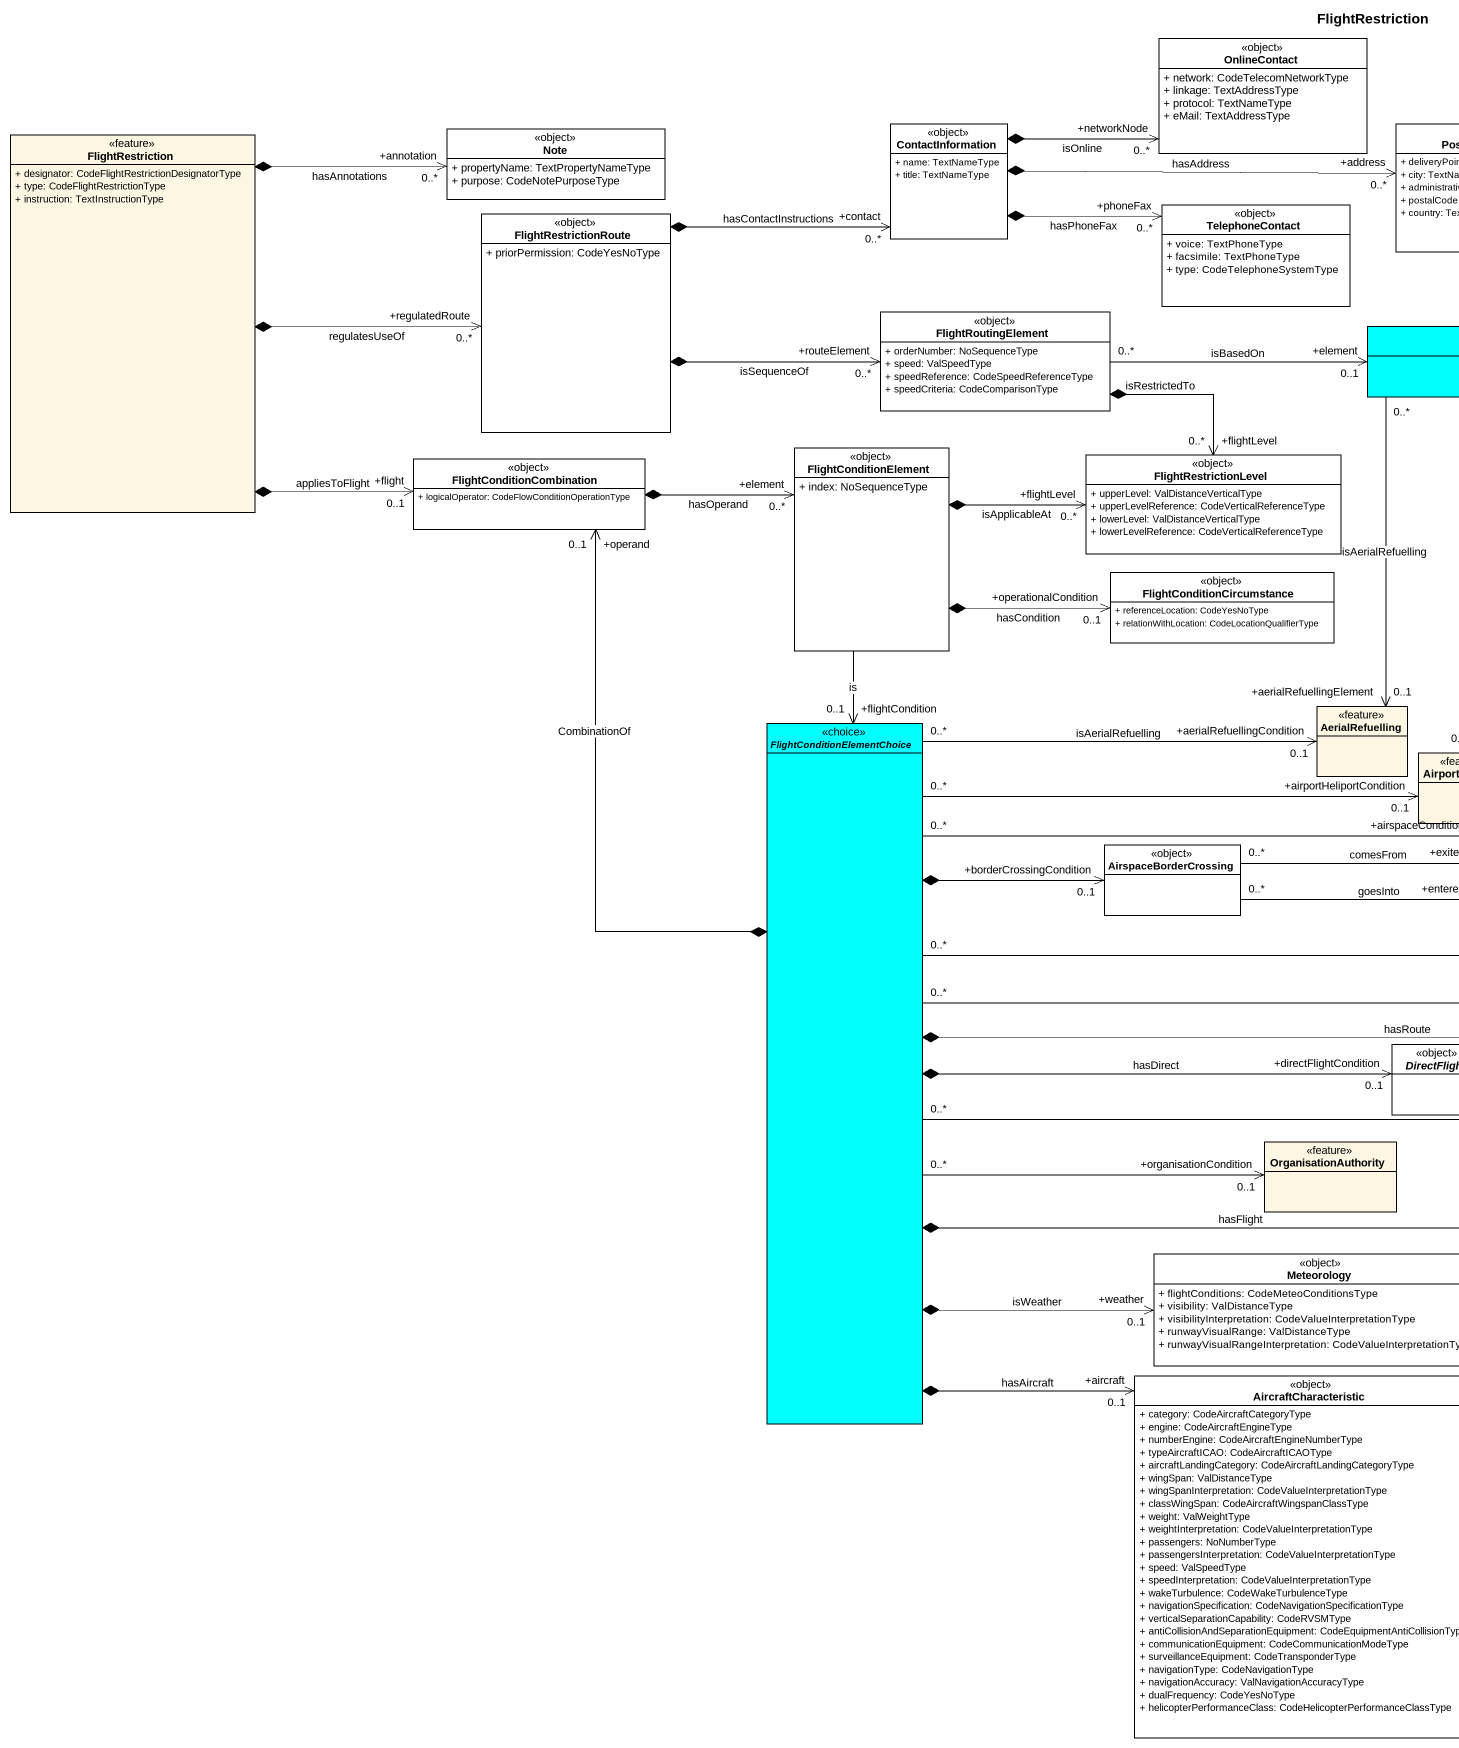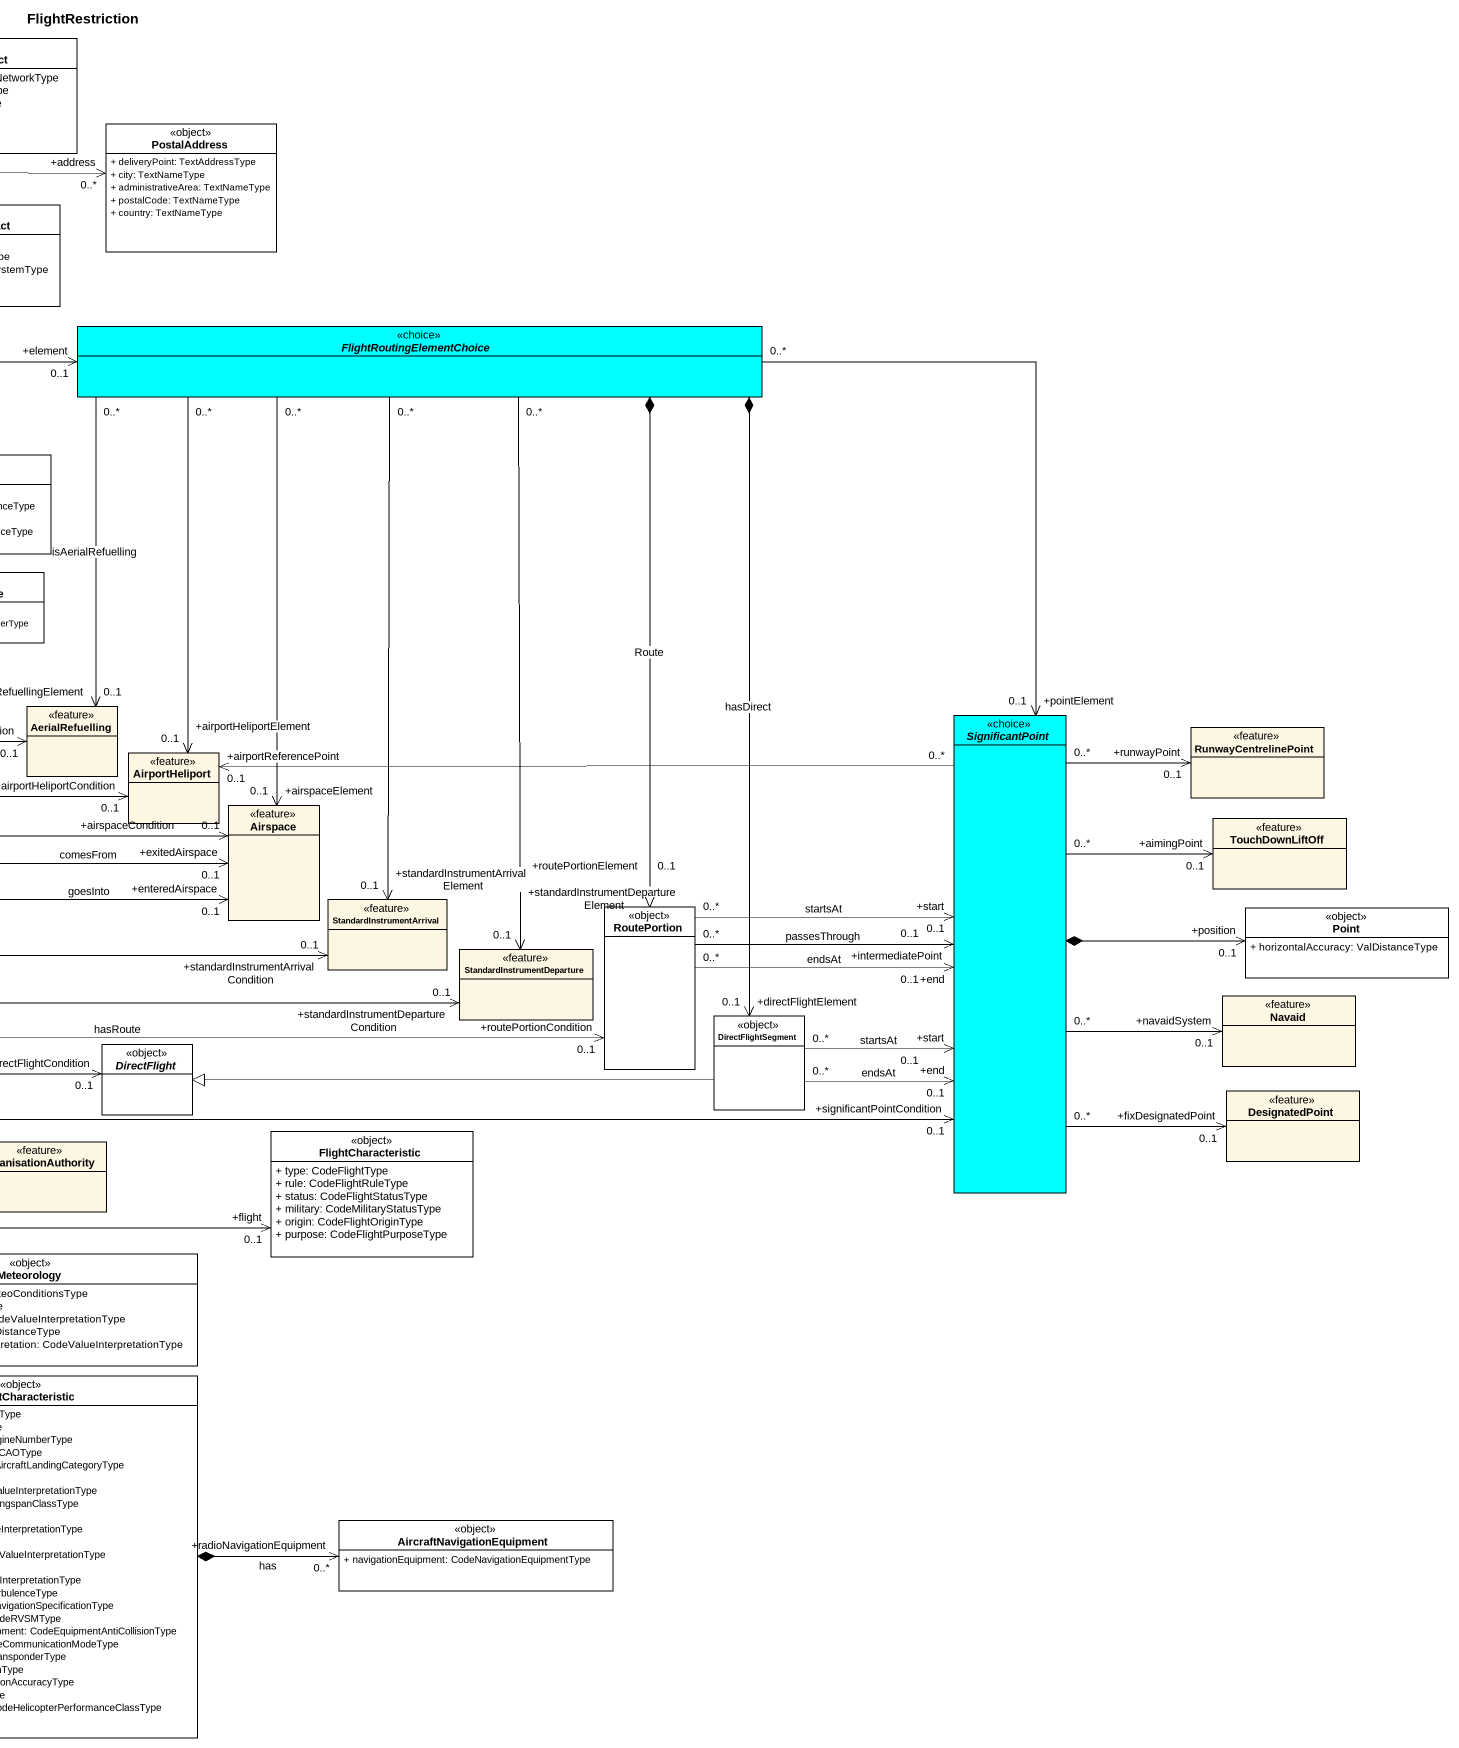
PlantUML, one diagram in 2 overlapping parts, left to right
@startuml
title FlightRestriction
hide circle
hide empty members
skinparam classAttributeIconSize 0
class OnlineContact <<object>> #FFFFFF {
  + network: CodeTelecomNetworkType
  + linkage: TextAddressType
  + protocol: TextNameType
  + eMail: TextAddressType
}
class FlightRestriction <<feature>> {
  + designator: CodeFlightRestrictionDesignatorType
  + type: CodeFlightRestrictionType
  + instruction: TextInstructionType
}
class "Note" as Note_ <<object>> #FFFFFF {
  + propertyName: TextPropertyNameType
  + purpose: CodeNotePurposeType
}
class ContactInformation <<object>> #FFFFFF {
  + name: TextNameType
  + title: TextNameType
}
class PostalAddress <<object>> #FFFFFF {
  + deliveryPoint: TextAddressType
  + city: TextNameType
  + administrativeArea: TextNameType
  + postalCode: TextNameType
  + country: TextNameType
}
class FlightRestrictionRoute <<object>> #FFFFFF {
  + priorPermission: CodeYesNoType
}
class TelephoneContact <<object>> #FFFFFF {
  + voice: TextPhoneType
  + facsimile: TextPhoneType
  + type: CodeTelephoneSystemType
}
class FlightRoutingElement <<object>> #FFFFFF {
  + orderNumber: NoSequenceType
  + speed: ValSpeedType
  + speedReference: CodeSpeedReferenceType
  + speedCriteria: CodeComparisonType
}
abstract class FlightRoutingElementChoice <<choice>> #00FFFF
class FlightConditionCombination <<object>> #FFFFFF {
  + logicalOperator: CodeFlowConditionOperationType
}
class FlightConditionElement <<object>> #FFFFFF {
  + index: NoSequenceType
}
class FlightRestrictionLevel <<object>> #FFFFFF {
  + upperLevel: ValDistanceVerticalType
  + upperLevelReference: CodeVerticalReferenceType
  + lowerLevel: ValDistanceVerticalType
  + lowerLevelReference: CodeVerticalReferenceType
}
class FlightConditionCircumstance <<object>> #FFFFFF {
  + referenceLocation: CodeYesNoType
  + relationWithLocation: CodeLocationQualifierType
}
abstract class FlightConditionElementChoice <<choice>> #00FFFF
class AerialRefuelling <<feature>>
abstract class SignificantPoint <<choice>> #00FFFF
class RunwayCentrelinePoint <<feature>>
class AirportHeliport <<feature>>
class Airspace <<feature>>
class TouchDownLiftOff <<feature>>
class AirspaceBorderCrossing <<object>> #FFFFFF
class StandardInstrumentArrival <<feature>>
class RoutePortion <<object>> #FFFFFF
class Point <<object>> #FFFFFF {
  + horizontalAccuracy: ValDistanceType
}
class StandardInstrumentDeparture <<feature>>
class Navaid <<feature>>
abstract class DirectFlight <<object>> #FFFFFF
class DirectFlightSegment <<object>> #FFFFFF
class DesignatedPoint <<feature>>
class OrganisationAuthority <<feature>>
class FlightCharacteristic <<object>> #FFFFFF {
  + type: CodeFlightType
  + rule: CodeFlightRuleType
  + status: CodeFlightStatusType
  + military: CodeMilitaryStatusType
  + origin: CodeFlightOriginType
  + purpose: CodeFlightPurposeType
}
class Meteorology <<object>> #FFFFFF {
  + flightConditions: CodeMeteoConditionsType
  + visibility: ValDistanceType
  + visibilityInterpretation: CodeValueInterpretationType
  + runwayVisualRange: ValDistanceType
  + runwayVisualRangeInterpretation: CodeValueInterpretationType
}
class AircraftCharacteristic <<object>> #FFFFFF {
  + category: CodeAircraftCategoryType
  + engine: CodeAircraftEngineType
  + numberEngine: CodeAircraftEngineNumberType
  + typeAircraftICAO: CodeAircraftICAOType
  + aircraftLandingCategory: CodeAircraftLandingCategoryType
  + wingSpan: ValDistanceType
  + wingSpanInterpretation: CodeValueInterpretationType
  + classWingSpan: CodeAircraftWingspanClassType
  + weight: ValWeightType
  + weightInterpretation: CodeValueInterpretationType
  + passengers: NoNumberType
  + passengersInterpretation: CodeValueInterpretationType
  + speed: ValSpeedType
  + speedInterpretation: CodeValueInterpretationType
  + wakeTurbulence: CodeWakeTurbulenceType
  + navigationSpecification: CodeNavigationSpecificationType
  + verticalSeparationCapability: CodeRVSMType
  + antiCollisionAndSeparationEquipment: CodeEquipmentAntiCollisionType
  + communicationEquipment: CodeCommunicationModeType
  + surveillanceEquipment: CodeTransponderType
  + navigationType: CodeNavigationType
  + navigationAccuracy: ValNavigationAccuracyType
  + dualFrequency: CodeYesNoType
  + helicopterPerformanceClass: CodeHelicopterPerformanceClassType
}
class AircraftNavigationEquipment <<object>> #FFFFFF {
  + navigationEquipment: CodeNavigationEquipmentType
}
FlightRestriction *-right-> "+annotation\n0..*" Note_ : hasAnnotations
FlightRestriction *-right-> "+regulatedRoute\n0..*" FlightRestrictionRoute : regulatesUseOf
FlightRestriction *-right-> "+flight\n0..1" FlightConditionCombination : appliesToFlight
ContactInformation *-right-> "+networkNode\n0..*" OnlineContact : isOnline
ContactInformation *-right-> "+address\n0..*" PostalAddress : hasAddress
ContactInformation *-right-> "+phoneFax\n0..*" TelephoneContact : hasPhoneFax
FlightRestrictionRoute *-right-> "+contact\n0..*" ContactInformation : hasContactInstructions
FlightRestrictionRoute *-right-> "+routeElement\n0..*" FlightRoutingElement : isSequenceOf
FlightRoutingElement "0..*" -right-> "+element\n0..1" FlightRoutingElementChoice : isBasedOn
FlightRoutingElement *--> "+flightLevel\n0..*" FlightRestrictionLevel : isRestrictedTo
FlightRoutingElementChoice "0..*" --> "+aerialRefuellingElement\n0..1" AerialRefuelling : isAerialRefuelling
FlightRoutingElementChoice "0..*" --> "+pointElement\n0..1" SignificantPoint
FlightRoutingElementChoice "0..*" --> "+airportHeliportElement\n0..1" AirportHeliport
FlightRoutingElementChoice "0..*" --> "+airspaceElement\n0..1" Airspace
FlightRoutingElementChoice "0..*" --> "+standardInstrumentArrivalElement\n0..1" StandardInstrumentArrival
FlightRoutingElementChoice *--> "+routePortionElement\n0..1" RoutePortion : Route
FlightRoutingElementChoice "0..*" --> "+standardInstrumentDepartureElement\n0..1" StandardInstrumentDeparture
FlightRoutingElementChoice *--> "+directFlightElement\n0..1" DirectFlightSegment : hasDirect
FlightConditionCombination *-right-> "+element\n0..*" FlightConditionElement : hasOperand
FlightConditionElement *-right-> "+flightLevel\n0..*" FlightRestrictionLevel : isApplicableAt
FlightConditionElement *-right-> "+operationalCondition\n0..1" FlightConditionCircumstance : hasCondition
FlightConditionElement --> "+flightCondition\n0..1" FlightConditionElementChoice : is
FlightConditionElementChoice *-up-> "+operand\n0..1" FlightConditionCombination : CombinationOf
FlightConditionElementChoice "0..*" -up-> "+aerialRefuellingCondition\n0..1" AerialRefuelling : isAerialRefuelling
FlightConditionElementChoice "0..*" -right-> "+significantPointCondition\n0..1" SignificantPoint
FlightConditionElementChoice "0..*" -right-> "+airportHeliportCondition\n0..1" AirportHeliport
FlightConditionElementChoice "0..*" -right-> "+airspaceCondition\n0..1" Airspace
FlightConditionElementChoice *-right-> "+borderCrossingCondition\n0..1" AirspaceBorderCrossing
FlightConditionElementChoice "0..*" -right-> "+standardInstrumentArrivalCondition\n0..1" StandardInstrumentArrival
FlightConditionElementChoice *-right-> "+routePortionCondition\n0..1" RoutePortion : hasRoute
FlightConditionElementChoice "0..*" -right-> "+standardInstrumentDepartureCondition\n0..1" StandardInstrumentDeparture
FlightConditionElementChoice *-right-> "+directFlightCondition\n0..1" DirectFlight : hasDirect
FlightConditionElementChoice "0..*" -right-> "+organisationCondition\n0..1" OrganisationAuthority
FlightConditionElementChoice *-right-> "+flight\n0..1" FlightCharacteristic : hasFlight
FlightConditionElementChoice *-right-> "+weather\n0..1" Meteorology : isWeather
FlightConditionElementChoice *--> "+aircraft\n0..1" AircraftCharacteristic : hasAircraft
SignificantPoint "0..*" -up-> "+runwayPoint\n0..1" RunwayCentrelinePoint
SignificantPoint "0..*" -left-> "+airportReferencePoint\n0..1" AirportHeliport
SignificantPoint "0..*" -right-> "+aimingPoint\n0..1" TouchDownLiftOff
SignificantPoint *-right-> "+position\n0..1" Point
SignificantPoint "0..*" -right-> "+navaidSystem\n0..1" Navaid
SignificantPoint "0..*" --> "+fixDesignatedPoint\n0..1" DesignatedPoint
AirspaceBorderCrossing "0..*" -right-> "+exitedAirspace\n0..1" Airspace : comesFrom
AirspaceBorderCrossing "0..*" -right-> "+enteredAirspace\n0..1" Airspace : goesInto
RoutePortion "0..*" -right-> "+start\n0..1" SignificantPoint : startsAt
RoutePortion "0..*" -right-> "+intermediatePoint\n0..1" SignificantPoint : passesThrough
RoutePortion "0..*" -right-> "+end\n0..1" SignificantPoint : endsAt
DirectFlightSegment "0..*" -right-> "+end\n0..1" SignificantPoint : endsAt
DirectFlightSegment "0..*" -right-> "+start\n0..1" SignificantPoint : startsAt
DirectFlightSegment -left-|> DirectFlight
AircraftCharacteristic *-right-> "+radioNavigationEquipment\n0..*" AircraftNavigationEquipment : has
@enduml
